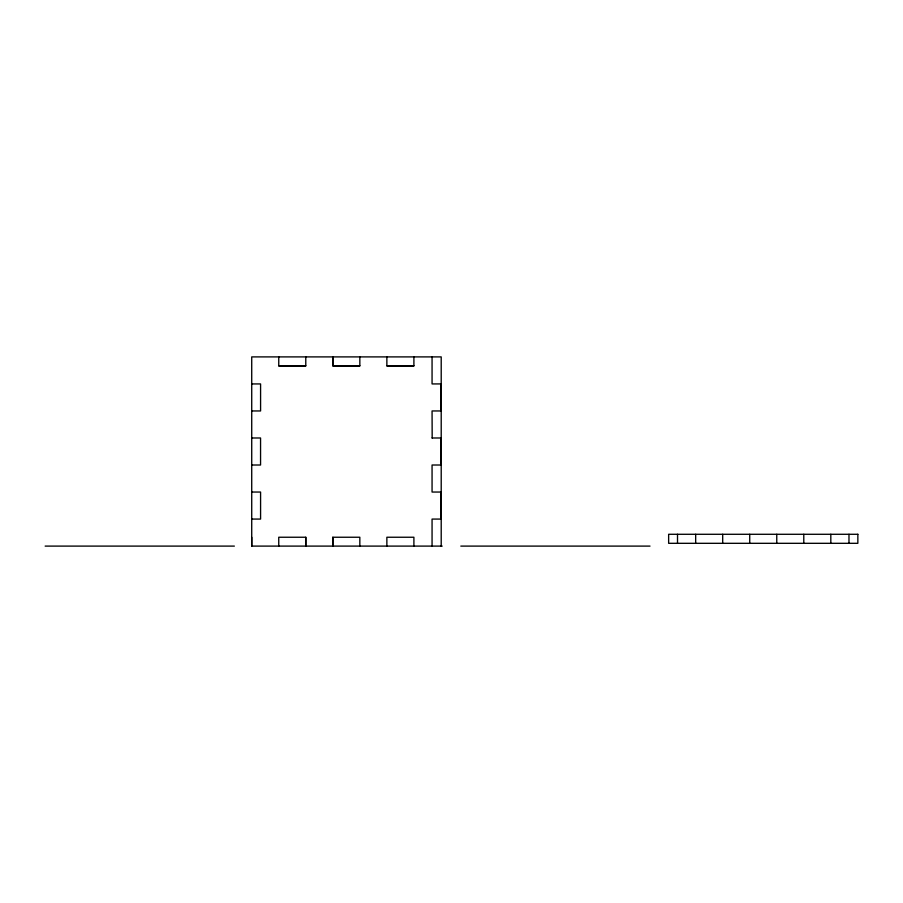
<?xml version="1.0" encoding="UTF-8"?>
<svg xmlns="http://www.w3.org/2000/svg" width="903" height="903" viewBox="0 0 903 903"><rect width="100%" height="100%" fill="white"/><g stroke="black" fill="none" stroke-linecap="round" stroke-linejoin="round"><path stroke-width="1.35" d="M442.188 546.101L251.723 546.101L251.723 537.262M305.778 537.262L305.778 546.101L305.778 537.24L278.745 537.24L278.756 546.101M332.812 537.262L332.812 546.101L332.812 537.24L359.834 537.24L359.834 546.101M278.745 365.76L305.778 365.76M359.834 365.76L332.812 365.76L332.812 356.899L332.812 365.929L359.846 365.929L359.834 356.899M386.868 365.76L413.901 365.76M251.723 383.933L260.583 383.933L260.583 410.955L251.723 410.955M441.206 383.922L432.063 383.933L432.063 356.899M441.206 410.955L432.063 410.955L432.176 437.989M251.723 437.989L260.561 437.989L260.561 465.011L251.723 465.011M432.063 437.989L441.206 437.989M441.206 465.011L432.063 465.011L432.063 492.045L441.206 492.045M251.723 492.045L260.583 492.045L260.583 519.078L251.723 519.067M441.206 519.078L432.063 519.078L432.063 546.101M45.15 546.101L234.362 546.101M460.812 546.101L650.013 546.101M848.978 534.283L848.978 543.313M830.816 534.283L830.816 543.313M803.783 534.283L803.783 543.313M776.761 534.283L776.761 543.313M749.727 534.283L749.727 543.313M722.693 534.283L722.693 543.313M695.671 534.283L695.671 543.313M677.51 534.283L677.51 543.313M441.206 546.101L441.206 356.899L251.723 356.899L251.723 546.101M440.924 383.933L440.924 410.955M440.924 437.989L440.924 465.011M440.924 492.045L440.924 519.078M413.901 356.899L413.901 365.929L386.868 365.929L386.868 356.899M413.901 546.101L413.901 537.24L386.868 537.24L386.868 546.101M305.778 356.899L305.778 365.929L278.756 365.929L278.756 356.899M857.85 534.283L668.638 534.283L668.638 543.313L857.85 543.313L857.85 534.283"/></g></svg>
